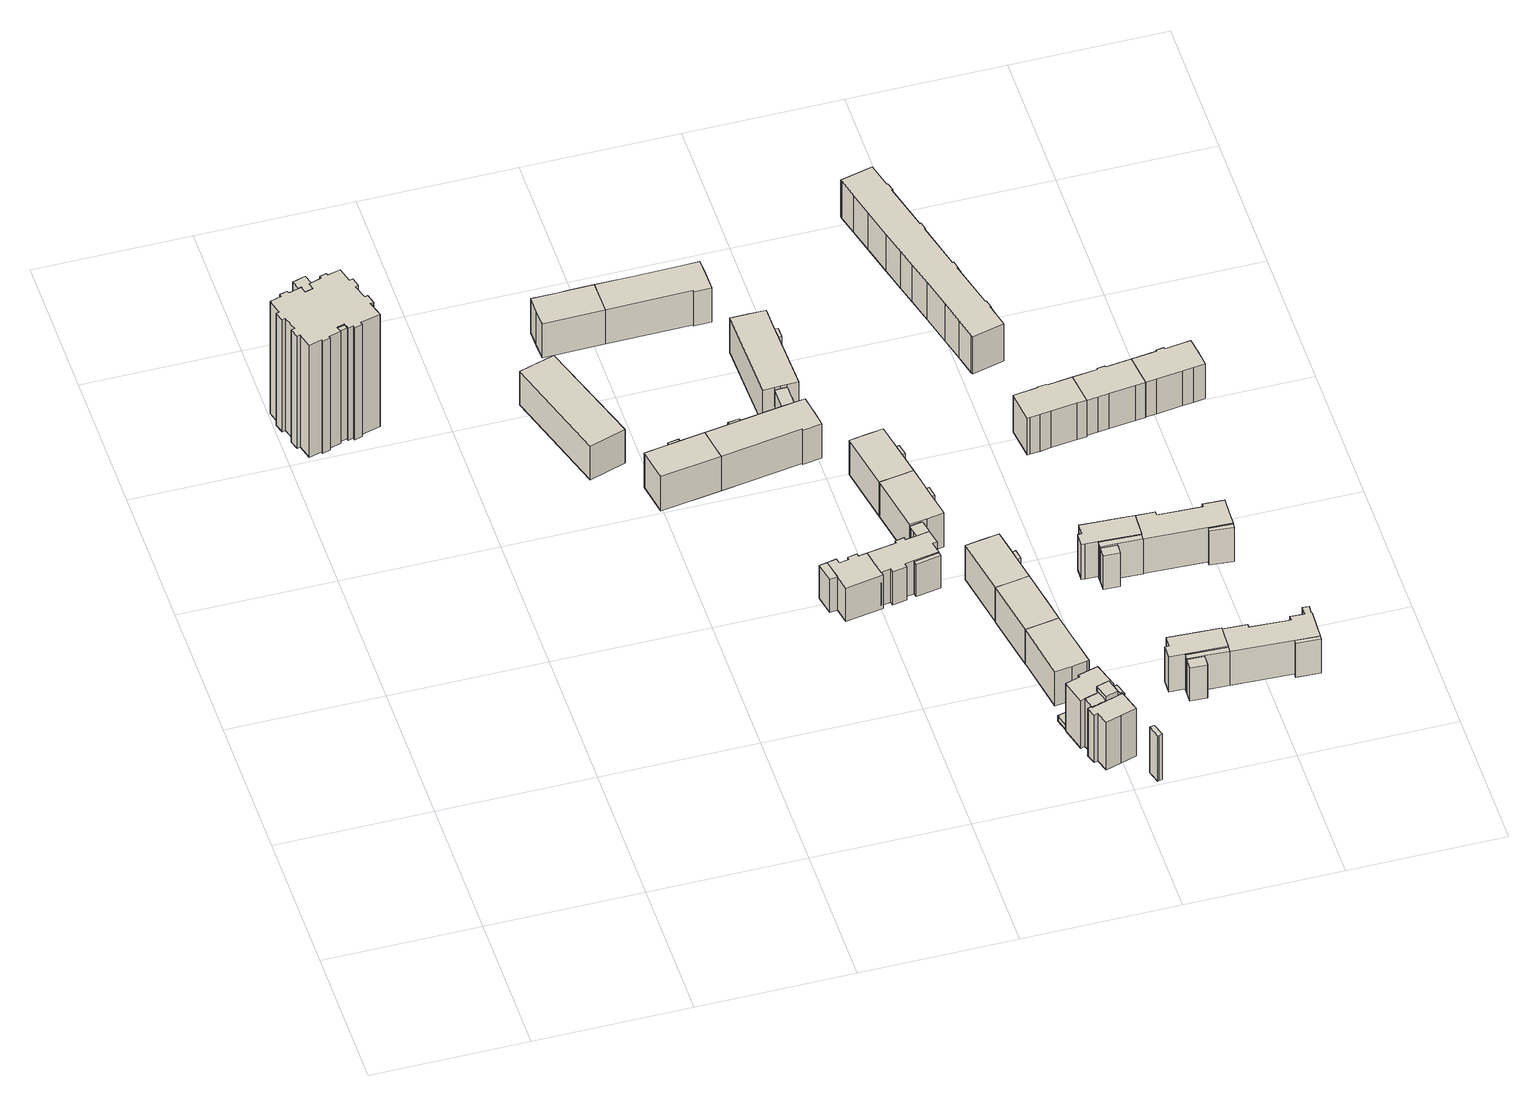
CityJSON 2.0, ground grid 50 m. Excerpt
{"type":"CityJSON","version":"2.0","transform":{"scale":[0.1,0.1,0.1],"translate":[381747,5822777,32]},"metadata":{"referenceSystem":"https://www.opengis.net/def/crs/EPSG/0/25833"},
"CityObjects":{
"building1":{"type":"Building","attributes":{"Gemeindeschluessel":"11000005","BezugspunktDach":"2200","function":"51009_1610","measuredHeight":46.02,"storeysAboveGround":0},"address":[{"country":"Germany","locality":"Berlin"}],"geometry":[{"type":"Solid","lod":"1","boundaries":[[[[0,1,2,3]],[[4,5,6,7]],[[4,7,3,2]],[[5,4,2,1]],[[6,5,1,0]],[[7,6,0,3]]]]}]},
"building2":{"type":"Building","attributes":{"Gemeindeschluessel":"11000005","BezugspunktDach":"2200","function":"51009_1610","measuredHeight":46.58,"storeysAboveGround":0},"address":[{"country":"Germany","locality":"Berlin"}],"geometry":[{"type":"Solid","lod":"1","boundaries":[[[[8,9,10,11,12,13,14,15]],[[16,17,18,19,20,21,22,23]],[[16,23,15,14]],[[17,16,14,13]],[[18,17,13,12]],[[19,18,12,11]],[[20,19,11,10]],[[21,20,10,9]],[[22,21,9,8]],[[23,22,8,15]]]]}]},
"building3":{"type":"Building","attributes":{"Gemeindeschluessel":"11000005","BezugspunktDach":"2200","function":"31001_1010","measuredHeight":46.62,"storeysAboveGround":16},"address":[{"country":"Germany","locality":"Berlin","thoroughfareNumber":"10","thoroughfareName":"Buolstraße"}],"geometry":[{"type":"Solid","lod":"1","boundaries":[[[[24,25,26,27,28,29,30,31,32,33,34,35,36,37,38,39,40,41,42,43,44,45,46,47,48,49,50,51,52,53,54,55,56,57,58,59,60,61,13,12,11,10,9,8,62,63,64,65,66,67]],[[68,69,70,71,72,22,21,20,19,18,17,73,74,75,76,77,78,79,80,81,82,83,84,85,86,87,88,89,90,91,92,93,94,95,96,97,98,99,100,101,102,103,104,105,106,107,108,109,110,111]],[[68,111,67,66]],[[69,68,66,65]],[[70,69,65,64]],[[71,70,64,63]],[[72,71,63,62]],[[22,72,62,8]],[[21,22,8,9]],[[20,21,9,10]],[[19,20,10,11]],[[18,19,11,12]],[[17,18,12,13]],[[73,17,13,61]],[[74,73,61,60]],[[75,74,60,59]],[[76,75,59,58]],[[77,76,58,57]],[[78,77,57,56]],[[79,78,56,55]],[[80,79,55,54]],[[81,80,54,53]],[[82,81,53,52]],[[83,82,52,51]],[[84,83,51,50]],[[85,84,50,49]],[[86,85,49,48]],[[87,86,48,47]],[[88,87,47,46]],[[89,88,46,45]],[[90,89,45,44]],[[91,90,44,43]],[[92,91,43,42]],[[93,92,42,41]],[[94,93,41,40]],[[95,94,40,39]],[[96,95,39,38]],[[97,96,38,37]],[[98,97,37,36]],[[99,98,36,35]],[[100,99,35,34]],[[101,100,34,33]],[[102,101,33,32]],[[103,102,32,31]],[[104,103,31,30]],[[105,104,30,29]],[[106,105,29,28]],[[107,106,28,27]],[[108,107,27,26]],[[109,108,26,25]],[[110,109,25,24]],[[111,110,24,67]]]]}]},
"building4":{"type":"Building","attributes":{"Gemeindeschluessel":"11000005","BezugspunktDach":"2200","function":"31001_1010","measuredHeight":14.49,"storeysAboveGround":4},"address":[{"country":"Germany","locality":"Berlin","thoroughfareNumber":"21C, 21D","thoroughfareName":"Janischweg"}],"geometry":[{"type":"Solid","lod":"1","boundaries":[[[[112,113,114,115,116]],[[117,118,119,120,121]],[[117,121,116,115]],[[118,117,115,114]],[[119,118,114,113]],[[120,119,113,112]],[[121,120,112,116]]]]}]},
"building5":{"type":"Building","attributes":{"Gemeindeschluessel":"11000005","BezugspunktDach":"2200","function":"31001_1010","measuredHeight":14.94,"storeysAboveGround":4},"address":[{"country":"Germany","locality":"Berlin","thoroughfareNumber":"21B","thoroughfareName":"Janischweg"}],"geometry":[{"type":"Solid","lod":"1","boundaries":[[[[122,123,124,125,126,127,128]],[[129,130,131,132,133,134,135]],[[129,135,128,127]],[[130,129,127,126]],[[131,130,126,125]],[[132,131,125,124]],[[133,132,124,123]],[[134,133,123,122]],[[135,134,122,128]]]]}]},
"building6":{"type":"Building","attributes":{"Gemeindeschluessel":"11000005","BezugspunktDach":"2200","function":"51009_1610","measuredHeight":13.34,"storeysAboveGround":0},"address":[{"country":"Germany","locality":"Berlin"}],"geometry":[{"type":"Solid","lod":"1","boundaries":[[[[136,137,138,139]],[[140,141,142,143]],[[140,143,139,138]],[[141,140,138,137]],[[142,141,137,136]],[[143,142,136,139]]]]}]},
"building7":{"type":"Building","attributes":{"Gemeindeschluessel":"11000005","BezugspunktDach":"2200","function":"31001_1010","measuredHeight":14.72,"storeysAboveGround":4},"address":[{"country":"Germany","locality":"Berlin","thoroughfareNumber":"25B","thoroughfareName":"Janischweg"}],"geometry":[{"type":"Solid","lod":"1","boundaries":[[[[144,145,146,147,148,149,150,151]],[[152,153,154,155,156,157,158,159]],[[152,159,151,150]],[[153,152,150,149]],[[154,153,149,148]],[[155,154,148,147]],[[156,155,147,146]],[[157,156,146,145]],[[158,157,145,144]],[[159,158,144,151]]]]}]},
"building8":{"type":"Building","attributes":{"Gemeindeschluessel":"11000005","BezugspunktDach":"2200","function":"51009_1610","measuredHeight":13.38,"storeysAboveGround":0},"address":[{"country":"Germany","locality":"Berlin"}],"geometry":[{"type":"Solid","lod":"1","boundaries":[[[[160,161,162,163]],[[164,165,166,167]],[[164,167,163,162]],[[165,164,162,161]],[[166,165,161,160]],[[167,166,160,163]]]]}]},
"building9":{"type":"Building","attributes":{"Gemeindeschluessel":"11000005","function":"31001_1010"},"address":[{"country":"Germany","locality":"Berlin","thoroughfareNumber":"17A, 17B","thoroughfareName":"Janischweg"}],"children":["building9-1","building9-2","building9-3","building9-4"]},
"building9-1":{"type":"BuildingPart","attributes":{"BezugspunktDach":"2200","measuredHeight":14.31,"storeysAboveGround":4},"parents":["building9"],"geometry":[{"type":"MultiSurface","lod":"1","boundaries":[[[168,169,170,171,172,173,174,175,176,177,178,179,180,181,182,183,184,185]],[[186,187,188,189,190,191,192,193,194,195,196,197,198,199,200,201,202,203]],[[186,203,185,184]],[[187,186,184,183]],[[188,187,183,182]],[[189,188,182,181]],[[190,189,181,180]],[[191,190,180,179]],[[192,191,179,178]],[[193,192,178,177]],[[194,193,177,176]],[[195,194,176,175]],[[196,204,205,175,174]],[[197,196,174,173]],[[198,197,173,172]],[[199,198,172,171]],[[200,199,171,170]],[[201,200,170,169]],[[206,169,201,169,168]],[[202,201,207]],[[168,202,168,185]],[[205,204,196,195]],[[202,207,206,168]],[[207,201,169,206]],[[203,208,202,168,185]]]}]},
"building9-2":{"type":"BuildingPart","attributes":{"BezugspunktDach":"2200","measuredHeight":13.5,"storeysAboveGround":4},"parents":["building9"],"geometry":[{"type":"Solid","lod":"1","boundaries":[[[[209,210,205,204]],[[195,211,212,196]],[[211,195,205,210]],[[212,211,210,209]],[[196,212,209,204]],[[204,205,195,196]]]]}]},
"building9-3":{"type":"BuildingPart","attributes":{"BezugspunktDach":"2200","measuredHeight":14.39,"storeysAboveGround":4},"parents":["building9"],"geometry":[{"type":"MultiSurface","lod":"1","boundaries":[[[213,214,215,216,169,206,185,217,218,219,220,221,222,223]],[[224,225,226,227,228,229,203,207,201,230,231,232,233,234]],[[224,234,223,222]],[[225,224,222,221]],[[226,225,221,220]],[[227,226,220,219]],[[228,227,219,218]],[[229,228,218,217]],[[203,229,217,185]],[[230,201,169,216]],[[231,230,216,215]],[[232,231,215,214]],[[233,232,214,213]],[[235,236,213,223]],[[207,202,168,206]],[[203,185,168,202]],[[201,207,206,169]],[[234,233,236,235]]]}]},
"building9-4":{"type":"BuildingPart","attributes":{"BezugspunktDach":"2200","measuredHeight":13.68,"storeysAboveGround":4},"parents":["building9"],"geometry":[{"type":"MultiSurface","lod":"1","boundaries":[[[237,236,235,238]],[[234,233,239,240]],[[234,240,238,235]],[[239,233,236,237]],[[240,239,237,238]],[[233,234,235,236,241]]]}]},
"building10":{"type":"Building","attributes":{"Gemeindeschluessel":"11000005","BezugspunktDach":"2200","function":"31001_1010","measuredHeight":14.91,"storeysAboveGround":4},"address":[{"country":"Germany","locality":"Berlin","thoroughfareNumber":"21, 21A","thoroughfareName":"Janischweg"}],"geometry":[{"type":"Solid","lod":"1","boundaries":[[[[242,243,123,244,245,246,247,248,249,250,251,252,253,125]],[[254,255,256,257,258,259,260,261,262,263,133,264,265,131]],[[254,131,125,253]],[[255,254,253,252]],[[256,255,252,251]],[[257,256,251,250]],[[258,257,250,249]],[[259,258,249,248]],[[260,259,248,247]],[[261,260,247,246]],[[262,261,246,245]],[[263,262,245,244]],[[133,263,244,123]],[[264,133,123,243]],[[265,264,243,242]],[[131,265,242,125]]]]}]},
"building11":{"type":"Building","attributes":{"Gemeindeschluessel":"11000005","BezugspunktDach":"2200","function":"31001_1010","measuredHeight":14.73,"storeysAboveGround":4},"address":[{"country":"Germany","locality":"Berlin","thoroughfareNumber":"25, 25A","thoroughfareName":"Janischweg"}],"geometry":[{"type":"Solid","lod":"1","boundaries":[[[[147,146,266,267,268,269,270,271,272,273,274,148]],[[275,276,277,278,279,280,281,282,283,156,155,154]],[[275,154,148,274]],[[276,275,274,273]],[[277,276,273,272]],[[278,277,272,271]],[[279,278,271,270]],[[280,279,270,269]],[[281,280,269,268]],[[282,281,268,267]],[[283,282,267,266]],[[156,283,266,146]],[[155,156,146,147]],[[154,155,147,148]]]]}]},
"building12":{"type":"Building","attributes":{"Gemeindeschluessel":"11000005","BezugspunktDach":"2200","function":"31001_1000","measuredHeight":2.06,"storeysAboveGround":1},"address":[{"country":"Germany","locality":"Berlin","thoroughfareNumber":"9 (1)","thoroughfareName":"Janischweg"}],"geometry":[{"type":"Solid","lod":"1","boundaries":[[[[284,285,286,287]],[[288,289,290,291]],[[288,291,287,286]],[[289,288,286,285]],[[290,289,285,284]],[[291,290,284,287]]]]}]},
"building13":{"type":"Building","attributes":{"Gemeindeschluessel":"11000005","function":"31001_1010"},"address":[{"country":"Germany","locality":"Berlin","thoroughfareNumber":"23","thoroughfareName":"Janischweg"}],"children":["building13-1","building13-2"]},
"building13-1":{"type":"BuildingPart","attributes":{"BezugspunktDach":"2200","measuredHeight":14.74,"storeysAboveGround":4},"parents":["building13"],"geometry":[{"type":"MultiSurface","lod":"1","boundaries":[[[292,293,294,295,296,297,298,299,300,301]],[[302,303,304,305,306,307,308,309,310,311]],[[302,311,301,300]],[[303,302,300,299]],[[304,303,299,298]],[[305,304,298,297]],[[306,305,297,296]],[[307,306,296,295]],[[312,313,307,295,294]],[[314,315,312,308,294,293]],[[310,309,293,292]],[[311,310,292,301]],[[308,307,313,312]],[[309,308,312,315,314]]]}]},
"building13-2":{"type":"BuildingPart","attributes":{"BezugspunktDach":"2200","measuredHeight":13.18,"storeysAboveGround":4},"parents":["building13"],"geometry":[{"type":"MultiSurface","lod":"1","boundaries":[[[316,317,318,319,320,321,313,315]],[[307,322,323,324,325,326,327,309]],[[309,308,307]],[[322,307,313,321]],[[323,322,321,320]],[[324,323,320,319]],[[325,324,319,318]],[[326,325,318,317]],[[327,326,317,316]],[[309,327,316,315]],[[307,308,312,313]],[[312,308,309,315]]]}]},
"building14":{"type":"Building","attributes":{"Gemeindeschluessel":"11000005","function":"31001_1010"},"address":[{"country":"Germany","locality":"Berlin","thoroughfareNumber":"9","thoroughfareName":"Janischweg"}],"children":["building14-1","building14-2","building14-3","building14-4"]},
"building14-1":{"type":"BuildingPart","attributes":{"BezugspunktDach":"2200","measuredHeight":21.46,"storeysAboveGround":5},"parents":["building14"],"geometry":[{"type":"MultiSurface","lod":"1","boundaries":[[[328,329,330,331]],[[332,333,334,335]],[[336,337,331,330]],[[338,336,330,329]],[[339,340,341,338,329,328]],[[337,342,343,344,345,328,331]],[[332,335,337,336]],[[333,332,336,338]],[[334,346,341,340,339]],[[346,333,338,341]],[[335,343,342,337]],[[334,345,344,343]]]}]},
"building14-2":{"type":"BuildingPart","attributes":{"BezugspunktDach":"2200","measuredHeight":20.43,"storeysAboveGround":5},"parents":["building14"],"geometry":[{"type":"MultiSurface","lod":"1","boundaries":[[[347,348,349,342,337,336,338,350,351,352,353,354,355,356,357,358,359,360]],[[361,362,363,364,365,366,367,368,369,370,371,372,373,374,375,376,377,378]],[[361,378,360,359]],[[362,361,359,358]],[[363,362,358,357]],[[364,363,357,356]],[[365,364,356,355]],[[366,365,355,354]],[[367,366,354,353]],[[368,367,353,352]],[[369,368,352,351]],[[370,369,351,350]],[[371,338,350,338]],[[372,371,338,333,332]],[[373,372,332,335]],[[374,373,335,343]],[[375,374,342,349]],[[377,376,348,347]],[[378,377,347,360]],[[370,350,338,371]],[[332,333,338,336]],[[379,336,337,335,332]],[[343,335,337,342]],[[375,349,348,376,380]]]}]},
"building14-3":{"type":"BuildingPart","attributes":{"BezugspunktDach":"2200","measuredHeight":20.43,"storeysAboveGround":5},"parents":["building14"],"geometry":[{"type":"MultiSurface","lod":"1","boundaries":[[[381,345,344,382]],[[374,383,384,376]],[[342,349,348,382,344]],[[383,374,342,343,334,345]],[[385,340,345,381]],[[376,384,386,387,385,381,382]],[[374,388,375,349,342]],[[376,348,349,375]],[[344,345,334,343,342]],[[384,389,383,340,385]],[[385,387,386,384]]]}]},
"building14-4":{"type":"BuildingPart","attributes":{"BezugspunktDach":"2200","measuredHeight":20.46,"storeysAboveGround":5},"parents":["building14"],"geometry":[{"type":"MultiSurface","lod":"1","boundaries":[[[390,391,392,393,394,350,338,341,340,385,387,395]],[[386,384,383,396,371,370,397,398,399,400,401,402]],[[386,402,395,387]],[[384,386,387,385]],[[396,383,334,346]],[[371,396,341,346,333]],[[397,370,350,394]],[[398,397,394,393]],[[399,398,393,392]],[[400,399,392,391]],[[401,400,391,390]],[[402,401,390,395]],[[383,384,385,340]],[[346,334,340,341]],[[333,346,341,338]],[[371,338,350,370]]]}]},
"building15":{"type":"Building","attributes":{"Gemeindeschluessel":"11000005","function":"31001_1010"},"address":[{"country":"Germany","locality":"Berlin","thoroughfareNumber":"17","thoroughfareName":"Janischweg"}],"children":["building15-1","building15-2"]},
"building15-1":{"type":"BuildingPart","attributes":{"BezugspunktDach":"2200","measuredHeight":14.85,"storeysAboveGround":4},"parents":["building15"],"geometry":[{"type":"MultiSurface","lod":"1","boundaries":[[[403,404,405,406,407,408,409,410,411]],[[412,413,414,415,416,417,418,419,420]],[[412,420,411,410]],[[413,412,410,409]],[[414,413,409,408]],[[415,414,408,407]],[[416,415,407,406]],[[417,416,406,405]],[[418,417,405,404]],[[419,421,422,423,418,404,403]],[[420,419,403,411]],[[423,422,421,419]]]}]},
"building15-2":{"type":"BuildingPart","attributes":{"BezugspunktDach":"2200","measuredHeight":13.77,"storeysAboveGround":4},"parents":["building15"],"geometry":[{"type":"MultiSurface","lod":"1","boundaries":[[[424,425,180,179,426,427,422,421]],[[423,428,429,430,431,432,433,419]],[[428,423,422,427]],[[429,428,427,426]],[[430,429,426,179]],[[431,430,179,180]],[[432,431,180,425]],[[433,432,425,424]],[[419,433,424,421]],[[423,419,434,421,422]]]}]},
"building16":{"type":"Building","attributes":{"Gemeindeschluessel":"11000005","BezugspunktDach":"2200","function":"31001_1010","measuredHeight":14.88,"storeysAboveGround":4},"address":[{"country":"Germany","locality":"Berlin","thoroughfareNumber":"19","thoroughfareName":"Janischweg"}],"geometry":[{"type":"Solid","lod":"1","boundaries":[[[[411,410,409,435,436,437]],[[438,439,413,412,420,440]],[[438,440,437,436]],[[439,438,436,435]],[[413,439,435,409]],[[412,413,409,410]],[[420,412,410,411]],[[440,420,411,437]]]]}]},
"building17":{"type":"Building","attributes":{"Gemeindeschluessel":"11000005","BezugspunktDach":"2200","function":"31001_1010","measuredHeight":14.7,"storeysAboveGround":4},"address":[{"country":"Germany","locality":"Berlin","thoroughfareNumber":"11","thoroughfareName":"Janischweg"}],"geometry":[{"type":"Solid","lod":"1","boundaries":[[[[441,442,443,444,445,446,447,448,449]],[[450,451,452,453,454,455,456,457,458]],[[450,458,449,448]],[[451,450,448,447]],[[452,451,447,446]],[[453,452,446,445]],[[454,453,445,444]],[[455,454,444,443]],[[456,455,443,442]],[[457,456,442,441]],[[458,457,441,449]]]]}]},
"building18":{"type":"Building","attributes":{"Gemeindeschluessel":"11000005","BezugspunktDach":"2200","function":"51009_1610","measuredHeight":18.87,"storeysAboveGround":0},"address":[{"country":"Germany","locality":"Berlin"}],"geometry":[{"type":"Solid","lod":"1","boundaries":[[[[459,460,461,462,463,464]],[[465,466,467,468,469,470]],[[465,470,464,463]],[[466,465,463,462]],[[467,466,462,461]],[[468,467,461,460]],[[469,468,460,459]],[[470,469,459,464]]]]}]},
"building19":{"type":"Building","attributes":{"Gemeindeschluessel":"11000005","BezugspunktDach":"2200","function":"51009_1610","measuredHeight":18.6,"storeysAboveGround":0},"address":[{"country":"Germany","locality":"Berlin"}],"geometry":[{"type":"Solid","lod":"1","boundaries":[[[[471,472,473,474,475,476]],[[477,478,479,480,481,482]],[[477,482,476,475]],[[478,477,475,474]],[[479,478,474,473]],[[480,479,473,472]],[[481,480,472,471]],[[482,481,471,476]]]]}]},
"building20":{"type":"Building","attributes":{"Gemeindeschluessel":"11000005","BezugspunktDach":"2200","function":"31001_1010","measuredHeight":14.75,"storeysAboveGround":4},"address":[{"country":"Germany","locality":"Berlin","thoroughfareNumber":"13","thoroughfareName":"Janischweg"}],"geometry":[{"type":"Solid","lod":"1","boundaries":[[[[449,448,447,483,484,485,486,487]],[[488,489,490,491,492,493,494,495]],[[488,495,487,486]],[[489,488,486,485]],[[490,489,485,484]],[[491,490,484,483]],[[492,491,483,447]],[[493,492,447,448]],[[494,493,448,449]],[[495,494,449,487]]]]}]},
"building21":{"type":"Building","attributes":{"Gemeindeschluessel":"11000005","BezugspunktDach":"2200","function":"51009_1610","measuredHeight":13.45,"storeysAboveGround":0},"address":[{"country":"Germany","locality":"Berlin"}],"geometry":[{"type":"Solid","lod":"1","boundaries":[[[[496,497,498,499]],[[500,501,502,503]],[[500,503,499,498]],[[501,500,498,497]],[[502,501,497,496]],[[503,502,496,499]]]]}]},
"building22":{"type":"Building","attributes":{"Gemeindeschluessel":"11000005","BezugspunktDach":"2200","function":"51009_1610","measuredHeight":13.32,"storeysAboveGround":0},"address":[{"country":"Germany","locality":"Berlin"}],"geometry":[{"type":"Solid","lod":"1","boundaries":[[[[504,505,506,507]],[[508,509,510,511]],[[508,511,507,506]],[[509,508,506,505]],[[510,509,505,504]],[[511,510,504,507]]]]}]},
"building23":{"type":"Building","attributes":{"Gemeindeschluessel":"11000005","BezugspunktDach":"2200","function":"31001_1010","measuredHeight":14.71,"storeysAboveGround":4},"address":[{"country":"Germany","locality":"Berlin","thoroughfareNumber":"15","thoroughfareName":"Janischweg"}],"geometry":[{"type":"Solid","lod":"1","boundaries":[[[[487,486,485,512,513,514,515,516]],[[517,518,519,520,521,522,523,524]],[[517,524,516,515]],[[518,517,515,514]],[[519,518,514,513]],[[520,519,513,512]],[[521,520,512,485]],[[522,521,485,486]],[[523,522,486,487]],[[524,523,487,516]]]]}]},
"building24":{"type":"Building","attributes":{"Gemeindeschluessel":"11000005","BezugspunktDach":"2200","function":"51009_1610","measuredHeight":13.36,"storeysAboveGround":0},"address":[{"country":"Germany","locality":"Berlin"}],"geometry":[{"type":"Solid","lod":"1","boundaries":[[[[525,526,527,528]],[[529,530,531,532]],[[529,532,528,527]],[[530,529,527,526]],[[531,530,526,525]],[[532,531,525,528]]]]}]},
"building25":{"type":"Building","attributes":{"Gemeindeschluessel":"11000005","BezugspunktDach":"2200","function":"51009_1610","measuredHeight":2.4,"storeysAboveGround":0},"address":[{"country":"Germany","locality":"Berlin"}],"geometry":[{"type":"Solid","lod":"1","boundaries":[[[[533,534,535,536]],[[537,538,539,540]],[[537,540,536,535]],[[538,537,535,534]],[[539,538,534,533]],[[540,539,533,536]]]]}]},
"building26":{"type":"Building","attributes":{"Gemeindeschluessel":"11000005","BezugspunktDach":"2200","function":"51009_1610","measuredHeight":4.92,"storeysAboveGround":0},"address":[{"country":"Germany","locality":"Berlin"}],"geometry":[{"type":"Solid","lod":"1","boundaries":[[[[541,542,543,544]],[[545,546,547,548]],[[545,548,544,543]],[[546,545,543,542]],[[547,546,542,541]],[[548,547,541,544]]]]}]},
"building27":{"type":"Building","attributes":{"Gemeindeschluessel":"11000005","BezugspunktDach":"2200","function":"51009_1610","measuredHeight":13.35,"storeysAboveGround":0},"address":[{"country":"Germany","locality":"Berlin"}],"geometry":[{"type":"Solid","lod":"1","boundaries":[[[[549,550,551,552]],[[553,554,520,519]],[[553,519,552,551]],[[554,553,551,550]],[[520,554,550,549]],[[519,520,549,552]]]]}]},
"building28":{"type":"Building","attributes":{"Gemeindeschluessel":"11000005","function":"31001_1010"},"address":[{"country":"Germany","locality":"Berlin","thoroughfareNumber":"10","thoroughfareName":"Janischweg"}],"children":["building28-1","building28-2","building28-3"]},
"building28-1":{"type":"BuildingPart","attributes":{"BezugspunktDach":"2200","measuredHeight":14.92,"storeysAboveGround":4},"parents":["building28"],"geometry":[{"type":"MultiSurface","lod":"1","boundaries":[[[555,556,557,558,559,560,561,562,563]],[[564,565,566,567,568,569,570,571,572]],[[564,572,563,562]],[[565,564,562,561]],[[566,565,561,560]],[[567,566,560,559]],[[568,567,559,558]],[[569,568,558,557]],[[570,569,557,556]],[[573,574,556,555]],[[572,571,555,563]],[[571,570,574,573]]]}]},
"building28-2":{"type":"BuildingPart","attributes":{"BezugspunktDach":"2200","measuredHeight":14.21,"storeysAboveGround":4},"parents":["building28"],"geometry":[{"type":"Solid","lod":"1","boundaries":[[[[575,576,577,578]],[[579,580,581,582]],[[579,582,578,577]],[[581,580,576,575]],[[582,581,575,578]],[[580,579,577,576]]]]}]},
"building28-3":{"type":"BuildingPart","attributes":{"BezugspunktDach":"2200","measuredHeight":14.19,"storeysAboveGround":4},"parents":["building28"],"geometry":[{"type":"MultiSurface","lod":"1","boundaries":[[[583,584,574,573,585]],[[571,570,586,580,579]],[[571,579,585,573]],[[586,570,574,584]],[[580,586,584,583]],[[577,576,583,585]],[[570,571,573,574]],[[579,580,576,577]]]}]},
"building29":{"type":"Building","attributes":{"name":"Siedlung Rohrdamm","Gemeindeschluessel":"11000005","function":"31001_1010"},"address":[{"country":"Germany","locality":"Berlin","thoroughfareNumber":"14","thoroughfareName":"Janischweg"}],"children":["building29-1","building29-2","building29-3"]},
"building29-1":{"type":"BuildingPart","attributes":{"BezugspunktDach":"2200","measuredHeight":15.06,"storeysAboveGround":4},"parents":["building29"],"geometry":[{"type":"MultiSurface","lod":"1","boundaries":[[[587,588,589,590,591,592,593,594,595]],[[596,597,598,599,600,601,602,603,604]],[[596,604,595,594]],[[597,596,594,593]],[[598,597,593,592]],[[599,598,592,591]],[[600,599,591,590]],[[601,600,590,589]],[[605,606,601,589,588]],[[603,602,588,587]],[[604,603,587,595]],[[602,601,606,605]]]}]},
"building29-2":{"type":"BuildingPart","attributes":{"BezugspunktDach":"2200","measuredHeight":14.35,"storeysAboveGround":4},"parents":["building29"],"geometry":[{"type":"Solid","lod":"1","boundaries":[[[[607,608,606,605,609]],[[602,601,610,611,612]],[[602,612,609,605]],[[610,601,606,608]],[[611,610,608,607]],[[612,613,614,611,607,609]],[[601,602,605,606]],[[611,614,613,612]]]]}]},
"building29-3":{"type":"BuildingPart","attributes":{"BezugspunktDach":"2200","measuredHeight":14.21,"storeysAboveGround":4},"parents":["building29"],"geometry":[{"type":"Solid","lod":"1","boundaries":[[[[615,614,613,616]],[[612,611,617,618]],[[612,618,616,613]],[[617,611,614,615]],[[618,617,615,616]],[[612,613,614,611]]]]}]},
"building30":{"type":"Building","attributes":{"Gemeindeschluessel":"11000005","BezugspunktDach":"2200","function":"31001_1010","measuredHeight":17.13,"storeysAboveGround":4},"address":[{"country":"Germany","locality":"Berlin","thoroughfareNumber":"7","thoroughfareName":"Köttgenstraße"}],"geometry":[{"type":"Solid","lod":"1","boundaries":[[[[619,620,621,622,623,624,625,626,627,628,629,630,631]],[[632,633,634,635,636,637,638,639,640,641,642,643,644]],[[632,644,631,630]],[[633,632,630,629]],[[634,633,629,628]],[[635,634,628,627]],[[636,635,627,626]],[[637,636,626,625]],[[638,637,625,624]],[[639,638,624,623]],[[640,639,623,622]],[[641,640,622,621]],[[642,641,621,620]],[[643,642,620,619]],[[644,643,619,631]]]]}]},
"building31":{"type":"Building","attributes":{"Gemeindeschluessel":"11000005","BezugspunktDach":"2200","function":"51009_1610","measuredHeight":12.85,"storeysAboveGround":0},"address":[{"country":"Germany","locality":"Berlin"}],"geometry":[{"type":"Solid","lod":"1","boundaries":[[[[645,646,647,648]],[[649,650,651,652]],[[649,652,648,647]],[[650,649,647,646]],[[651,650,646,645]],[[652,651,645,648]]]]}]},
"building32":{"type":"Building","attributes":{"Gemeindeschluessel":"11000005","function":"31001_1010"},"address":[{"country":"Germany","locality":"Berlin","thoroughfareNumber":"12","thoroughfareName":"Janischweg"}],"children":["building32-1","building32-2"]},
"building32-1":{"type":"BuildingPart","attributes":{"BezugspunktDach":"2200","measuredHeight":14.84,"storeysAboveGround":4},"parents":["building32"],"geometry":[{"type":"MultiSurface","lod":"1","boundaries":[[[653,654,655,656,657,658,659,660,661,662,663,664,665,666,667]],[[668,669,670,671,672,673,674,675,676,677,678,679,680,681,682]],[[668,682,667,666]],[[669,668,666,665]],[[670,669,665,664]],[[671,670,664,663]],[[672,671,663,662]],[[673,672,662,661]],[[674,673,661,660]],[[675,674,660,659]],[[676,675,659,658]],[[677,676,658,657]],[[678,677,657,656]],[[679,678,656,655]],[[680,679,655,654]],[[654,680,654,653]],[[682,681,653,667]]]}]},
"building32-2":{"type":"BuildingPart","attributes":{"BezugspunktDach":"2200","measuredHeight":14.06,"storeysAboveGround":4},"parents":["building32"],"geometry":[{"type":"Solid","lod":"1","boundaries":[[[[683,654,653,684]],[[681,680,685,686]],[[681,686,684,653]],[[685,680,654,683]],[[686,685,683,684]],[[680,681,653,654]]]]}]},
"building33":{"type":"Building","attributes":{"Gemeindeschluessel":"11000005","BezugspunktDach":"2200","function":"31001_1010","measuredHeight":17.31,"storeysAboveGround":4},"address":[{"country":"Germany","locality":"Berlin","thoroughfareNumber":"10, 11, 8, 9","thoroughfareName":"Köttgenstraße"}],"geometry":[{"type":"Solid","lod":"1","boundaries":[[[[687,688,689,690,691,692,693,694,695,696,697,698,699,700,701,702,703,704,705,706,707,708,709,710,711,712,713,714,715,716]],[[717,718,719,720,721,722,723,724,725,726,727,728,729,730,731,732,733,734,735,736,737,738,739,740,741,742,743,744,745,746]],[[717,746,716,715]],[[718,717,715,714]],[[719,718,714,713]],[[720,719,713,712]],[[721,720,712,711]],[[722,721,711,710]],[[723,722,710,709]],[[724,723,709,708]],[[725,724,708,707]],[[726,725,707,706]],[[727,726,706,705]],[[728,727,705,704]],[[729,728,704,703]],[[730,729,703,702]],[[731,730,702,701]],[[732,731,701,700]],[[733,732,700,699]],[[734,733,699,698]],[[735,734,698,697]],[[736,735,697,696]],[[737,736,696,695]],[[738,737,695,694]],[[739,738,694,693]],[[740,739,693,692]],[[741,740,692,691]],[[742,741,691,690]],[[743,742,690,689]],[[744,743,689,688]],[[745,744,688,687]],[[746,745,687,716]]]]}]},
"building34":{"type":"Building","attributes":{"Gemeindeschluessel":"11000005","function":"31001_1010"},"address":[{"country":"Germany","locality":"Berlin","thoroughfareNumber":"16","thoroughfareName":"Janischweg"}],"children":["building34-1","building34-2"]},
"building34-1":{"type":"BuildingPart","attributes":{"BezugspunktDach":"2200","measuredHeight":14.84,"storeysAboveGround":4},"parents":["building34"],"geometry":[{"type":"Solid","lod":"1","boundaries":[[[[747,748,749,750,751,752,753,754,755,756,757]],[[758,759,760,761,762,763,764,765,766,767,768]],[[758,768,757,756]],[[759,758,756,755]],[[760,759,755,754]],[[761,760,754,753]],[[762,761,753,752]],[[763,762,752,751]],[[764,763,751,750]],[[765,764,750,749]],[[766,765,749,748]],[[767,766,748,747],[767,769,770,766]],[[768,767,747,757]],[[769,767,766,770]]]]}]},
"building34-2":{"type":"BuildingPart","attributes":{"BezugspunktDach":"2200","measuredHeight":14.01,"storeysAboveGround":4},"parents":["building34"],"geometry":[{"type":"Solid","lod":"1","boundaries":[[[[771,770,769,772]],[[767,766,773,774]],[[767,774,772,769]],[[773,766,770,771]],[[774,773,771,772]],[[767,769,770,766]]]]}]},
"building35":{"type":"Building","attributes":{"Gemeindeschluessel":"11000005","BezugspunktDach":"2200","function":"51009_1610","measuredHeight":12.78,"storeysAboveGround":0},"address":[{"country":"Germany","locality":"Berlin"}],"geometry":[{"type":"Solid","lod":"1","boundaries":[[[[775,776,777,778]],[[779,780,781,782]],[[779,782,778,777]],[[780,779,777,776]],[[781,780,776,775]],[[782,781,775,778]]]]}]},
"building36":{"type":"Building","attributes":{"Gemeindeschluessel":"11000005","BezugspunktDach":"2200","function":"51009_1610","measuredHeight":12.86,"storeysAboveGround":0},"address":[{"country":"Germany","locality":"Berlin"}],"geometry":[{"type":"Solid","lod":"1","boundaries":[[[[783,784,785,786]],[[787,788,789,790]],[[787,790,786,785]],[[788,787,785,784]],[[789,788,784,783]],[[790,789,783,786]]]]}]},
"building37":{"type":"Building","attributes":{"Gemeindeschluessel":"11000005","BezugspunktDach":"2200","function":"31001_1010","measuredHeight":16.47,"storeysAboveGround":4},"address":[{"country":"Germany","locality":"Berlin","thoroughfareNumber":"6","thoroughfareName":"Köttgenstraße"}],"geometry":[{"type":"Solid","lod":"1","boundaries":[[[[625,624,791,792,793,794,795,796,797,798,799,800,626]],[[801,802,803,804,805,806,807,808,809,810,811,812,813]],[[801,813,626,800]],[[802,801,800,799]],[[803,802,799,798]],[[804,803,798,797]],[[805,804,797,796]],[[806,805,796,795]],[[807,806,795,794]],[[808,807,794,793]],[[809,808,793,792]],[[810,809,792,791]],[[811,810,791,624]],[[812,811,624,625]],[[813,812,625,626]]]]}]},
"building38":{"type":"Building","attributes":{"Gemeindeschluessel":"11000005","BezugspunktDach":"2200","function":"51009_1610","measuredHeight":12.66,"storeysAboveGround":0},"address":[{"country":"Germany","locality":"Berlin"}],"geometry":[{"type":"Solid","lod":"1","boundaries":[[[[814,815,816,817]],[[818,819,820,821]],[[818,821,817,816]],[[819,818,816,815]],[[820,819,815,814]],[[821,820,814,817]]]]}]},
"building39":{"type":"Building","attributes":{"Gemeindeschluessel":"11000005","BezugspunktDach":"2200","function":"31001_1010","measuredHeight":16.45,"storeysAboveGround":4},"address":[{"country":"Germany","locality":"Berlin","thoroughfareNumber":"5","thoroughfareName":"Köttgenstraße"}],"geometry":[{"type":"Solid","lod":"1","boundaries":[[[[795,794,822,823,824,825,826,827,828,829,830,831,796]],[[832,833,834,835,836,837,838,839,840,841,842,843,844]],[[832,844,796,831]],[[833,832,831,830]],[[834,833,830,829]],[[835,834,829,828]],[[836,835,828,827]],[[837,836,827,826]],[[838,837,826,825]],[[839,838,825,824]],[[840,839,824,823]],[[841,840,823,822]],[[842,841,822,794]],[[843,842,794,795]],[[844,843,795,796]]]]}]}
},
"vertices":[
[166,2044,473],[191,2051,473],[187,2065,473],[162,2059,473],[187,2065,13],[191,2051,13],[166,2044,13],[162,2059,13],
[100,2246,477],[109,2249,477],[115,2227,477],[140,2234,477],[134,2256,477],[142,2258,477],[133,2289,477],[91,2276,477],[133,2289,11],[142,2258,11],[134,2256,11],[140,2234,11],[115,2227,11],[109,2249,11],[100,2246,11],[91,2276,11],
[18,2168,477],[8,2165,477],[17,2134,477],[27,2137,477],[41,2089,477],[30,2086,477],[39,2055,477],[50,2058,477],[63,2010,477],[104,2021,477],[106,2014,477],[131,2021,477],[129,2028,477],[168,2039,477],[166,2044,477],[162,2059,477],[187,2065,477],[191,2051,477],[193,2045,477],[210,2050,477],[212,2042,477],[237,2049,477],[235,2057,477],[299,2074,477],[284,2125,477],[295,2128,477],[286,2160,477],[276,2157,477],[262,2205,477],[272,2208,477],[264,2239,477],[253,2236,477],[239,2286,477],[198,2275,477],[196,2282,477],[195,2282,477],[174,2276,477],[176,2268,477],[67,2236,477],[64,2244,477],[43,2238,477],[40,2237,477],[42,2229,477],[4,2218,477],[42,2229,11],[40,2237,11],[43,2238,11],[64,2244,11],[67,2236,11],[176,2268,11],[174,2276,11],[195,2282,11],[196,2282,11],[198,2275,11],[239,2286,11],[253,2236,11],[264,2239,11],[272,2208,11],[262,2205,11],[276,2157,11],[286,2160,11],[295,2128,11],[284,2125,11],[299,2074,11],[235,2057,11],[237,2049,11],[212,2042,11],[210,2050,11],[193,2045,11],[191,2051,11],[187,2065,11],[162,2059,11],[166,2044,11],[168,2039,11],[129,2028,11],[131,2021,11],[106,2014,11],[104,2021,11],[63,2010,11],[50,2058,11],[39,2055,11],[30,2086,11],[41,2089,11],[27,2137,11],[17,2134,11],[8,2165,11],[18,2168,11],[4,2218,11],
[828,1682,153],[946,1720,153],[833,2076,153],[775,2059,153],[718,2041,153],[775,2059,14],[833,2076,14],[946,1720,14],[828,1682,14],[718,2041,14],
[991,1502,154],[1185,1532,154],[1176,1587,154],[1167,1641,154],[1085,1628,154],[1054,1623,154],[973,1610,154],[1054,1623,11],[1085,1628,11],[1167,1641,11],[1176,1587,11],[1185,1532,11],[991,1502,11],[973,1610,11],
[1054,1623,147],[1090,1629,147],[1088,1643,147],[1052,1637,147],[1088,1643,13],[1090,1629,13],[1054,1623,13],[1052,1637,13],
[836,2266,154],[837,2211,154],[1032,2214,154],[1031,2269,154],[1030,2324,154],[954,2323,154],[918,2322,154],[835,2321,154],[918,2322,12],[954,2323,12],[1030,2324,12],[1031,2269,12],[1032,2214,12],[837,2211,12],[836,2266,12],[835,2321,12],
[1249,1654,147],[1285,1660,147],[1283,1674,147],[1246,1668,147],[1283,1674,13],[1285,1660,13],[1249,1654,13],[1246,1668,13],
[1492,984,149],[1501,940,149],[1531,945,149],[1534,932,149],[1580,941,149],[1577,954,149],[1608,959,149],[1688,974,149],[1680,1013,149],[1695,1015,149],[1694,1020,149],[1685,1063,149],[1644,1056,149],[1608,1050,149],[1607,1059,149],[1578,1054,149],[1579,1045,149],[1484,1029,149],[1579,1045,11],[1578,1054,11],[1607,1059,11],[1608,1050,11],[1644,1056,11],[1685,1063,11],[1694,1020,11],[1695,1015,11],[1680,1013,11],[1688,974,11],[1608,959,11],[1577,954,11],[1580,941,11],[1534,932,11],[1531,945,11],[1501,940,11],[1492,984,11],[1484,1029,11],[1608,959,146],[1688,974,146],[1494,978,149],[1494,978,11],[1490,995,11],
[1610,946,146],[1690,961,146],[1690,961,11],[1610,946,11],
[1373,959,149],[1373,957,149],[1382,905,149],[1503,927,149],[1456,1024,149],[1454,1034,149],[1424,1028,149],[1426,1019,149],[1394,1013,149],[1390,1030,149],[1361,1025,149],[1390,1030,11],[1394,1013,11],[1426,1019,11],[1424,1028,11],[1454,1034,11],[1456,1024,11],[1503,927,11],[1382,905,11],[1373,957,11],[1373,959,11],[1361,1025,11],[1361,1025,148],[1373,959,148],
[1347,955,148],[1335,1020,148],[1347,955,11],[1335,1020,11],[1373,959,57],
[1175,1593,154],[1177,1580,154],[1446,1573,154],[1447,1568,154],[1508,1578,154],[1500,1631,154],[1498,1644,154],[1490,1692,154],[1458,1687,154],[1419,1681,154],[1285,1660,154],[1249,1654,154],[1249,1654,11],[1285,1660,11],[1419,1681,11],[1458,1687,11],[1490,1692,11],[1498,1644,11],[1500,1631,11],[1508,1578,11],[1447,1568,11],[1446,1573,11],[1177,1580,11],[1175,1593,11],
[1303,2217,154],[1303,2212,154],[1358,2213,154],[1357,2273,154],[1356,2328,154],[1323,2328,154],[1283,2327,154],[1150,2325,154],[1113,2325,154],[1113,2325,12],[1150,2325,12],[1283,2327,12],[1323,2328,12],[1356,2328,12],[1357,2273,12],[1358,2213,12],[1303,2212,12],[1303,2217,12],
[1876,290,29],[1901,297,29],[1888,342,29],[1864,335,29],[1888,342,8],[1901,297,8],[1876,290,8],[1864,335,8],
[1380,1761,154],[1418,1762,154],[1436,1763,154],[1457,1763,154],[1492,1764,154],[1487,1966,154],[1486,2002,154],[1485,2078,154],[1429,2078,154],[1373,2077,154],[1429,2078,12],[1485,2078,12],[1486,2002,12],[1487,1966,12],[1492,1764,12],[1457,1763,12],[1436,1763,12],[1418,1762,12],[1380,1761,12],[1373,2077,12],[1436,1763,144],[1457,1763,144],[1418,1762,78],[1418,1762,144],
[1419,1681,144],[1458,1687,144],[1457,1701,144],[1457,1705,144],[1457,1720,144],[1457,1721,144],[1457,1721,12],[1457,1720,12],[1457,1705,12],[1457,1701,12],[1458,1687,12],[1419,1681,12],
[1967,184,225],[2006,196,225],[1993,243,225],[1953,231,225],[1993,243,11],[2006,196,11],[1967,184,11],[1953,231,11],[1993,243,206],[1953,231,206],[2006,196,206],[1967,184,107],[1967,184,206],[1971,185,206],[1955,223,206],[1955,223,11],[1955,223,208],[1967,184,208],[1971,185,11],
[1896,205,206],[1909,209,206],[1953,222,206],[2022,201,206],[2021,204,206],[2016,202,206],[2004,243,206],[2009,244,206],[2008,247,206],[1984,328,206],[1928,312,206],[1919,310,206],[1922,302,206],[1874,287,206],[1922,302,9],[1919,310,9],[1928,312,9],[1984,328,9],[2008,247,9],[2009,244,9],[2004,243,9],[2016,202,9],[2021,204,9],[2022,201,9],[2006,196,9],[1993,243,9],[1953,231,9],[1955,223,9],[1953,222,9],[1909,209,9],[1896,205,9],[1874,287,9],[1993,243,166],[1945,220,9],
[1920,170,208],[1909,209,208],[1967,184,9],[1920,170,9],[1920,170,206],[1919,173,9],[1919,173,206],[1954,223,9],[1926,172,9],
[1917,136,206],[1929,140,206],[1942,97,206],[1993,112,206],[2043,128,206],[1907,169,206],[1971,185,9],[2043,128,9],[1993,112,9],[1942,97,9],[1929,140,9],[1917,136,9],[1907,169,9],
[1637,1101,155],[1691,1110,155],[1746,1120,155],[1744,1133,155],[1731,1202,155],[1725,1238,155],[1711,1314,155],[1656,1305,155],[1601,1296,155],[1656,1305,12],[1711,1314,12],[1725,1238,12],[1731,1202,12],[1744,1133,12],[1746,1120,12],[1691,1110,12],[1637,1101,12],[1601,1296,12],[1637,1101,149],[1677,1108,149],[1677,1108,12],
[1638,1090,149],[1641,1073,149],[1685,1067,149],[1680,1092,149],[1680,1092,12],[1685,1067,12],[1685,1063,12],[1644,1056,12],[1641,1073,12],[1638,1090,12],[1637,1101,98],
[1675,1506,155],[1620,1497,155],[1566,1488,155],[1620,1497,12],[1675,1506,12],[1566,1488,12],
[1873,396,149],[1928,405,149],[1978,414,149],[1983,414,149],[1969,494,149],[1962,532,149],[1948,609,149],[1893,600,149],[1839,591,149],[1893,600,8],[1948,609,8],[1962,532,8],[1969,494,8],[1983,414,8],[1978,414,8],[1928,405,8],[1873,396,8],[1839,591,8],
[2073,8,199],[2078,9,199],[2088,12,199],[2076,53,199],[2066,50,199],[2061,49,199],[2066,50,10],[2076,53,10],[2088,12,10],[2078,9,10],[2073,8,10],[2061,49,10],
[2016,202,197],[2021,204,197],[2031,207,197],[2019,247,197],[2009,244,197],[2004,243,197],[2009,244,11],[2019,247,11],[2031,207,11],[2021,204,11],[2016,202,11],[2004,243,11],
[1934,689,149],[1928,723,149],[1914,802,149],[1859,793,149],[1804,784,149],[1859,793,7],[1914,802,7],[1928,723,7],[1934,689,7],[1948,609,7],[1893,600,7],[1839,591,7],[1804,784,7],
[1487,1966,148],[1500,1966,148],[1499,2002,148],[1486,2002,148],[1499,2002,14],[1500,1966,14],[1487,1966,14],[1486,2002,14],
[1731,1202,147],[1744,1205,147],[1738,1241,147],[1725,1238,147],[1738,1241,14],[1744,1205,14],[1731,1202,14],[1725,1238,14],
[1899,884,149],[1893,918,149],[1879,995,149],[1825,986,149],[1770,977,149],[1825,986,8],[1879,995,8],[1893,918,8],[1899,884,8],[1914,802,8],[1859,793,8],[1804,784,8],[1770,977,8],
[1696,1393,147],[1710,1396,147],[1703,1433,147],[1689,1430,147],[1703,1433,14],[1710,1396,14],[1696,1393,14],[1689,1430,14],
[1969,494,33],[1981,497,33],[1975,535,33],[1962,532,33],[1975,535,9],[1981,497,9],[1969,494,9],[1962,532,9],
[1934,689,57],[1947,692,57],[1942,726,57],[1928,723,57],[1942,726,8],[1947,692,8],[1934,689,8],[1928,723,8],
[1899,884,142],[1914,887,142],[1908,921,142],[1893,918,142],[1908,921,8],[1914,887,8],
[2261,357,152],[2392,352,152],[2393,391,152],[2395,430,152],[2227,438,152],[2226,402,152],[2212,403,152],[2212,399,152],[2211,359,152],[2212,399,7],[2212,403,7],[2226,402,7],[2227,438,7],[2395,430,7],[2393,391,7],[2392,352,7],[2261,357,7],[2211,359,7],[2261,357,149],[2392,352,149],
[2313,301,146],[2315,337,146],[2260,339,146],[2259,304,146],[2260,339,7],[2315,337,7],[2313,301,7],[2259,304,7],
[2315,337,149],[2391,333,149],[2260,339,149],[2391,333,7],
[2110,881,151],[2150,880,151],[2281,874,151],[2282,914,151],[2284,953,151],[2114,961,151],[2112,925,151],[2100,924,151],[2098,882,151],[2100,924,5],[2112,925,5],[2114,961,5],[2284,953,5],[2282,914,5],[2281,874,5],[2150,880,5],[2110,881,5],[2098,882,5],[2150,880,149],[2281,874,149],
[2202,857,149],[2280,853,149],[2149,859,149],[2280,853,5],[2202,857,5],[2149,859,5],[2149,859,144],[2202,857,144],
[2200,822,144],[2148,824,144],[2200,822,5],[2148,824,5],
[2094,1427,155],[2103,1428,155],[2134,1431,155],[2170,1436,155],[2253,1446,155],[2283,1449,155],[2276,1502,155],[2269,1554,155],[2189,1544,155],[2188,1547,155],[2160,1544,155],[2160,1541,155],[2081,1531,155],[2160,1541,3],[2160,1544,3],[2188,1547,3],[2189,1544,3],[2269,1554,3],[2276,1502,3],[2283,1449,3],[2253,1446,3],[2170,1436,3],[2134,1431,3],[2103,1428,3],[2094,1427,3],[2081,1531,3],
[2160,1544,140],[2188,1547,140],[2187,1557,140],[2160,1553,140],[2187,1557,11],[2188,1547,11],[2160,1544,11],[2160,1553,11],
[2587,323,148],[2665,319,148],[2666,362,148],[2669,419,148],[2666,420,148],[2668,447,148],[2648,448,148],[2646,420,148],[2601,423,148],[2601,408,148],[2473,415,148],[2473,426,148],[2395,430,148],[2393,376,148],[2391,333,148],[2393,376,8],[2395,430,8],[2473,426,8],[2473,415,8],[2601,408,8],[2601,423,8],[2646,420,8],[2648,448,8],[2668,447,8],[2666,420,8],[2669,419,8],[2666,362,8],[2665,319,8],[2587,323,8],[2391,333,8],
[2664,306,148],[2586,310,148],[2664,306,8],[2586,310,8],
[1850,2521,161],[1866,2457,161],[1887,2375,161],[1912,2274,161],[1932,2194,161],[1949,2130,161],[1970,2047,161],[1995,1946,161],[2015,1867,161],[2032,1798,161],[2034,1792,161],[2138,1818,161],[2119,1896,161],[2122,1896,161],[2115,1924,161],[2112,1923,161],[2072,2080,161],[2076,2080,161],[2069,2107,161],[2065,2106,161],[2026,2263,161],[2029,2264,161],[2023,2290,161],[2019,2289,161],[1979,2446,161],[1983,2447,161],[1976,2474,161],[1973,2473,161],[1952,2555,161],[1848,2529,161],[1952,2555,7],[1973,2473,7],[1976,2474,7],[1983,2447,7],[1979,2446,7],[2019,2289,7],[2023,2290,7],[2029,2264,7],[2026,2263,7],[2065,2106,7],[2069,2107,7],[2076,2080,7],[2072,2080,7],[2112,1923,7],[2115,1924,7],[2122,1896,7],[2119,1896,7],[2138,1818,7],[2034,1792,7],[2032,1798,7],[2015,1867,7],[1995,1946,7],[1970,2047,7],[1949,2130,7],[1932,2194,7],[1912,2274,7],[1887,2375,7],[1866,2457,7],[1850,2521,7],[1848,2529,7],
[2477,845,150],[2552,842,150],[2553,886,150],[2556,940,150],[2487,943,150],[2487,932,150],[2346,938,150],[2346,951,150],[2284,953,150],[2282,897,150],[2280,853,150],[2282,897,7],[2284,953,7],[2346,951,7],[2346,938,7],[2487,932,7],[2487,943,7],[2556,940,7],[2553,886,7],[2552,842,7],[2477,845,7],[2280,853,7],[2477,845,147],[2552,842,147],
[2551,825,147],[2476,832,147],[2551,825,7],[2476,832,7],
[2122,1896,140],[2130,1898,140],[2123,1926,140],[2115,1924,140],[2123,1926,12],[2130,1898,12],[2122,1896,12],[2115,1924,12],
[2076,2080,141],[2083,2082,141],[2077,2110,141],[2069,2107,141],[2077,2110,12],[2083,2082,12],[2076,2080,12],[2069,2107,12],
[2319,1454,155],[2354,1458,155],[2438,1468,155],[2470,1472,155],[2463,1525,155],[2457,1577,155],[2375,1567,155],[2374,1571,155],[2350,1568,155],[2350,1564,155],[2350,1564,9],[2350,1568,9],[2374,1571,9],[2375,1567,9],[2457,1577,9],[2463,1525,9],[2470,1472,9],[2438,1468,9],[2354,1458,9],[2319,1454,9],[2283,1449,9],[2276,1502,9],[2269,1554,9],
[2350,1568,138],[2374,1571,138],[2373,1579,138],[2349,1576,138],[2373,1579,12],[2374,1571,12],[2350,1568,12],[2349,1576,12],
[2505,1476,155],[2588,1487,155],[2623,1491,155],[2661,1496,155],[2654,1549,155],[2647,1601,155],[2564,1590,155],[2563,1595,155],[2538,1592,155],[2538,1587,155],[2538,1587,10],[2538,1592,10],[2563,1595,10],[2564,1590,10],[2647,1601,10],[2654,1549,10],[2661,1496,10],[2623,1491,10],[2588,1487,10],[2505,1476,10],[2470,1472,10],[2463,1525,10],[2457,1577,10]
]}
